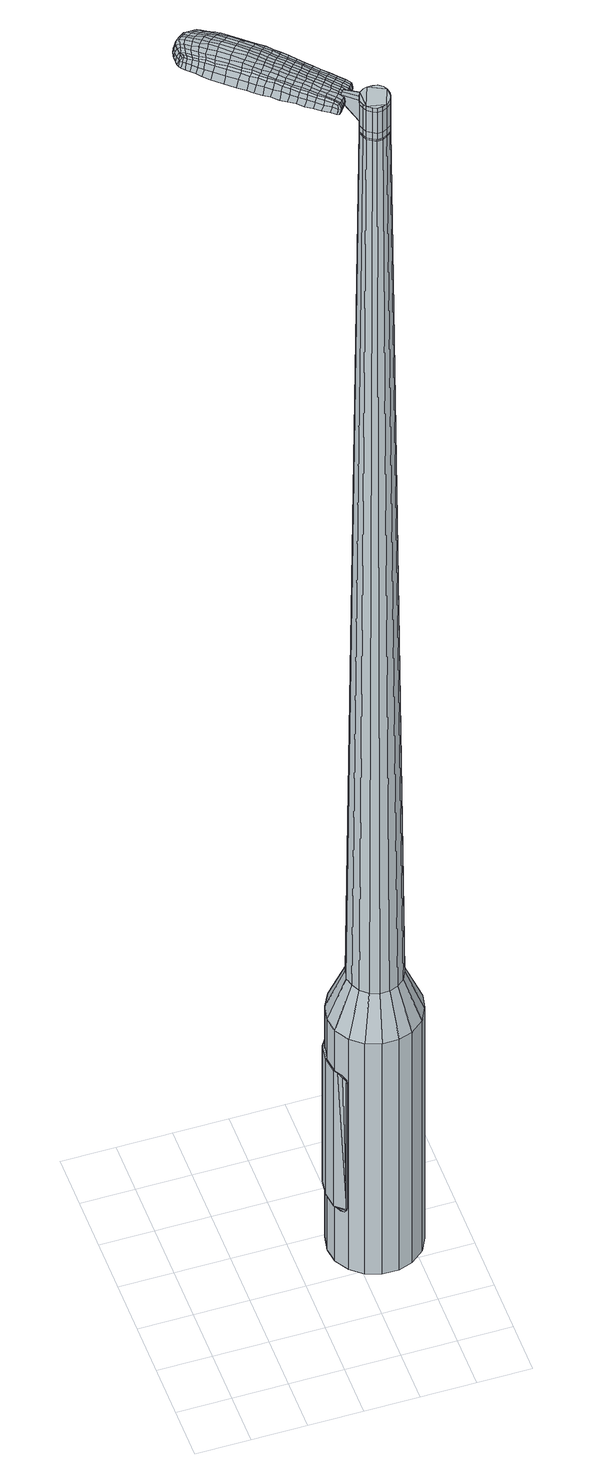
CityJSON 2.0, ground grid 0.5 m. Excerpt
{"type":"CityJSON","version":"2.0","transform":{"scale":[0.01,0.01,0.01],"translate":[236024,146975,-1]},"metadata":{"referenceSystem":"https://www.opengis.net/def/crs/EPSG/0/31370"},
"CityObjects":{
"object1":{"type":"GenericCityObject","attributes":{"cluster":537,"mean_distance_to_centroid":0.198,"new_centroid_x":236025.75,"new_centroid_y":146976.33,"mean_distance_to_camera":6.58,"H1":6.47,"H2":3.42,"Z_final":112.59,"cluster2":-1,"proj_x":236026.97,"proj_y":146974.89,"id_line":53575,"bearing_l":229.83,"distance":1.89,"orientation":"right","G_obj":139.83},"geometry":[{"type":"MultiSurface","lod":"2","boundaries":[[[0,1,2,3]],[[1,4,5,2]],[[4,6,7,5]],[[6,8,9,7]],[[8,10,11,9]],[[10,12,13,11]],[[12,14,15,13]],[[14,16,17,15]],[[16,18,19,17]],[[18,20,21,19]],[[20,22,23,21]],[[22,24,25,23]],[[24,26,27,25]],[[26,28,29,27]],[[28,30,31,29]],[[30,32,33,31]],[[32,34,35,33]],[[34,0,3,35]],[[36,37,38,39]],[[38,40,41,42]],[[41,43,42]],[[42,44,45,46]],[[45,47,46]],[[46,48,49,50]],[[49,51,50]],[[42,46,50,38]],[[50,52,39,38]],[[53,36,39]],[[2,5,7,35]],[[7,9,11,15]],[[11,13,15]],[[15,17,19,23]],[[19,21,23]],[[23,25,27,31]],[[27,29,31]],[[15,23,31,7]],[[31,33,35,7]],[[3,2,35]],[[1,0,54,55]],[[0,34,56,54]],[[34,32,57,56]],[[32,30,58,57]],[[30,28,59,58]],[[28,26,60,59]],[[26,24,61,60]],[[24,22,62,61]],[[22,20,63,62]],[[20,18,64,63]],[[18,16,65,64]],[[16,14,66,65]],[[14,12,67,66]],[[12,10,68,67]],[[10,8,69,68]],[[8,6,70,69]],[[6,4,71,70]],[[4,1,55,71]],[[55,54,72,73]],[[54,56,74,72]],[[56,57,75,74]],[[57,58,76,75]],[[58,59,77,76]],[[59,60,78,77]],[[60,61,79,78]],[[61,62,80,79]],[[62,63,81,80]],[[63,64,82,81]],[[64,65,83,82]],[[65,66,84,83]],[[66,67,85,84]],[[67,68,86,85]],[[68,69,87,86]],[[69,70,88,87]],[[70,71,89,88]],[[71,55,73,89]],[[72,90,91,92]],[[74,93,90,72]],[[75,94,93,74]],[[76,95,94,75]],[[77,96,95,76]],[[78,97,96,77]],[[98,99,97,78]],[[100,101,99,98]],[[81,102,101,100]],[[103,104,102,81]],[[105,106,104,103]],[[107,108,106,105]],[[109,110,108,107]],[[111,112,110,109]],[[113,114,112,111]],[[88,115,114,113]],[[89,116,115,88]],[[92,91,116,89]],[[117,118,119,120]],[[121,117,120,122]],[[123,121,122,124]],[[125,123,124,126]],[[127,125,126,128]],[[129,127,128,130]],[[131,129,130,132]],[[133,131,132,134]],[[135,133,134,136]],[[137,135,136,138]],[[139,137,138,140]],[[141,139,140,142]],[[143,141,142,144]],[[145,143,144,146]],[[147,145,146,148]],[[149,147,148,150]],[[73,72,92]],[[79,98,78]],[[79,80,100,98]],[[80,81,100]],[[82,103,81]],[[82,83,105,103]],[[83,84,107,105]],[[84,85,109,107]],[[85,86,111,109]],[[86,87,113,111]],[[87,88,113]],[[73,92,89]],[[151,91,90]],[[151,116,91]],[[152,114,115]],[[152,153,112,114]],[[153,154,110,112]],[[154,155,108,110]],[[155,156,106,108]],[[156,157,104,106]],[[157,102,104]],[[158,101,102]],[[158,159,99,101]],[[159,97,99]],[[39,52,149,160]],[[151,90,161,150]],[[53,39,160,118]],[[90,93,119,161]],[[36,53,118,117]],[[93,94,120,119]],[[37,36,117,121]],[[94,95,122,120]],[[38,37,121,123]],[[95,96,124,122]],[[40,38,123,125]],[[96,97,126,124]],[[41,40,125,127]],[[97,159,128,126]],[[43,41,127,129]],[[159,158,130,128]],[[42,43,129,131]],[[158,102,132,130]],[[44,42,131,133]],[[102,157,134,132]],[[45,44,133,135]],[[157,156,136,134]],[[47,45,135,137]],[[156,155,138,136]],[[46,47,137,139]],[[155,154,140,138]],[[48,46,139,141]],[[154,153,142,140]],[[49,48,141,143]],[[153,152,144,142]],[[51,49,143,145]],[[152,115,146,144]],[[50,51,145,147]],[[115,116,148,146]],[[52,50,147,149]],[[116,151,150,148]],[[149,150,162,163]],[[150,161,164,162]],[[161,119,165,164]],[[119,118,166,165]],[[118,160,167,166]],[[160,149,163,167]],[[168,169,170,171]],[[172,168,171,173]],[[168,172,174,175]],[[169,168,175,176]],[[177,178,179,180]],[[181,177,180,182]],[[177,181,183,184]],[[178,177,184,185]],[[186,187,188,189]],[[190,186,189,191]],[[186,190,192,193]],[[187,186,193,194]],[[195,196,197,198]],[[199,195,198,200]],[[195,199,201,202]],[[196,195,202,203]],[[204,205,206,207]],[[208,204,207,209]],[[204,208,210,211]],[[205,204,211,212]],[[213,214,215,216]],[[217,213,216,218]],[[213,217,219,220]],[[214,213,220,221]],[[222,223,224,225]],[[214,222,225,215]],[[222,214,221,226]],[[223,222,226,227]],[[228,229,230,231]],[[223,228,231,224]],[[228,223,227,232]],[[229,228,232,233]],[[234,172,173,235]],[[229,234,235,230]],[[234,229,233,236]],[[172,234,236,174]],[[237,238,239,240]],[[241,237,240,242]],[[237,241,243,244]],[[238,237,244,245]],[[246,247,248,249]],[[238,246,249,239]],[[246,238,245,250]],[[247,246,250,251]],[[252,253,254,255]],[[247,252,255,248]],[[252,247,251,256]],[[253,252,256,257]],[[258,259,260,261]],[[253,258,261,254]],[[258,253,257,262]],[[259,258,262,263]],[[264,169,176,265]],[[259,264,265,260]],[[264,259,263,266]],[[169,264,266,170]],[[267,268,269,270]],[[271,267,270,272]],[[267,271,273,274]],[[268,267,274,275]],[[276,277,278,279]],[[268,276,279,269]],[[276,268,275,280]],[[277,276,280,281]],[[282,283,284,285]],[[277,282,285,278]],[[282,277,281,286]],[[283,282,286,287]],[[288,181,182,289]],[[283,288,289,284]],[[288,283,287,290]],[[181,288,290,183]],[[291,292,293,294]],[[295,291,294,296]],[[291,295,297,298]],[[292,291,298,299]],[[300,301,302,303]],[[292,300,303,293]],[[300,292,299,304]],[[301,300,304,305]],[[306,307,308,309]],[[301,306,309,302]],[[306,301,305,310]],[[307,306,310,311]],[[312,313,314,315]],[[307,312,315,308]],[[312,307,311,316]],[[313,312,316,317]],[[318,178,185,319]],[[313,318,319,314]],[[318,313,317,320]],[[178,318,320,179]],[[321,207,206,322]],[[323,321,322,324]],[[321,323,325,326]],[[207,321,326,209]],[[327,323,324,328]],[[329,327,328,330]],[[327,329,331,332]],[[323,327,332,325]],[[333,329,330,334]],[[335,333,334,336]],[[333,335,337,338]],[[329,333,338,331]],[[339,335,336,340]],[[341,339,340,342]],[[339,341,343,344]],[[335,339,344,337]],[[345,341,342,346]],[[196,345,346,197]],[[345,196,203,347]],[[341,345,347,343]],[[348,349,194,193]],[[350,348,193,192]],[[348,350,351,352]],[[349,348,352,353]],[[354,355,353,352]],[[356,354,352,351]],[[354,356,357,358]],[[355,354,358,359]],[[360,361,359,358]],[[362,360,358,357]],[[360,362,363,364]],[[361,360,364,365]],[[366,367,365,364]],[[368,366,364,363]],[[366,368,201,199]],[[367,366,199,200]],[[369,370,371,372]],[[271,369,372,273]],[[369,271,272,373]],[[370,369,373,374]],[[375,190,191,376]],[[370,375,376,371]],[[375,370,374,377]],[[190,375,377,192]],[[378,379,380,381]],[[217,378,381,219]],[[378,217,218,382]],[[379,378,382,383]],[[384,385,386,387]],[[379,384,387,380]],[[384,379,383,388]],[[385,384,388,389]],[[390,187,194,391]],[[385,390,391,386]],[[390,385,389,392]],[[187,390,392,188]],[[393,394,395,396]],[[175,393,396,176]],[[393,175,174,397]],[[394,393,397,398]],[[399,400,401,402]],[[394,399,402,395]],[[399,394,398,403]],[[400,399,403,404]],[[405,198,197,406]],[[400,405,406,401]],[[405,400,404,407]],[[198,405,407,200]],[[408,409,410,411]],[[180,408,411,182]],[[408,180,179,412]],[[409,408,412,413]],[[414,202,201,415]],[[409,414,415,410]],[[414,409,413,416]],[[202,414,416,203]],[[417,418,419,420]],[[295,417,420,297]],[[417,295,296,421]],[[418,417,421,422]],[[423,208,209,424]],[[418,423,424,419]],[[423,418,422,425]],[[208,423,425,210]],[[426,427,428,429]],[[241,426,429,243]],[[426,241,242,430]],[[427,426,430,431]],[[432,433,434,435]],[[427,432,435,428]],[[432,427,431,436]],[[433,432,436,437]],[[438,205,212,439]],[[433,438,439,434]],[[438,433,437,440]],[[205,438,440,206]],[[441,442,431,430]],[[240,441,430,242]],[[441,240,239,443]],[[442,441,443,444]],[[445,446,437,436]],[[442,445,436,431]],[[445,442,444,447]],[[446,445,447,448]],[[449,322,206,440]],[[446,449,440,437]],[[449,446,448,450]],[[322,449,450,324]],[[451,452,453,454]],[[298,451,454,299]],[[451,298,297,420]],[[452,451,420,419]],[[455,326,325,456]],[[452,455,456,453]],[[455,452,419,424]],[[326,455,424,209]],[[457,458,444,443]],[[249,457,443,239]],[[457,249,248,459]],[[458,457,459,460]],[[461,462,448,447]],[[458,461,447,444]],[[461,458,460,463]],[[462,461,463,464]],[[465,328,324,450]],[[462,465,450,448]],[[465,462,464,466]],[[328,465,466,330]],[[467,468,469,470]],[[304,467,470,305]],[[467,304,299,454]],[[468,467,454,453]],[[471,332,331,472]],[[468,471,472,469]],[[471,468,453,456]],[[332,471,456,325]],[[473,474,460,459]],[[255,473,459,248]],[[473,255,254,475]],[[474,473,475,476]],[[477,478,464,463]],[[474,477,463,460]],[[477,474,476,479]],[[478,477,479,480]],[[481,334,330,466]],[[478,481,466,464]],[[481,478,480,482]],[[334,481,482,336]],[[483,484,485,486]],[[310,483,486,311]],[[483,310,305,470]],[[484,483,470,469]],[[487,338,337,488]],[[484,487,488,485]],[[487,484,469,472]],[[338,487,472,331]],[[489,490,476,475]],[[261,489,475,254]],[[489,261,260,491]],[[490,489,491,492]],[[493,494,480,479]],[[490,493,479,476]],[[493,490,492,495]],[[494,493,495,496]],[[497,340,336,482]],[[494,497,482,480]],[[497,494,496,498]],[[340,497,498,342]],[[499,500,501,502]],[[316,499,502,317]],[[499,316,311,486]],[[500,499,486,485]],[[503,344,343,504]],[[500,503,504,501]],[[503,500,485,488]],[[344,503,488,337]],[[505,506,492,491]],[[265,505,491,260]],[[505,265,176,396]],[[506,505,396,395]],[[507,508,496,495]],[[506,507,495,492]],[[507,506,395,402]],[[508,507,402,401]],[[509,346,342,498]],[[508,509,498,496]],[[509,508,401,406]],[[346,509,406,197]],[[510,511,413,412]],[[320,510,412,179]],[[510,320,317,502]],[[511,510,502,501]],[[512,347,203,416]],[[511,512,416,413]],[[512,511,501,504]],[[347,512,504,343]],[[513,514,374,373]],[[270,513,373,272]],[[513,270,269,515]],[[514,513,515,516]],[[517,350,192,377]],[[514,517,377,374]],[[517,514,516,518]],[[350,517,518,351]],[[519,520,521,522]],[[220,519,522,221]],[[519,220,219,381]],[[520,519,381,380]],[[523,524,525,526]],[[520,523,526,521]],[[523,520,380,387]],[[524,523,387,386]],[[527,349,353,528]],[[524,527,528,525]],[[527,524,386,391]],[[349,527,391,194]],[[529,530,516,515]],[[279,529,515,269]],[[529,279,278,531]],[[530,529,531,532]],[[533,356,351,518]],[[530,533,518,516]],[[533,530,532,534]],[[356,533,534,357]],[[535,536,537,538]],[[226,535,538,227]],[[535,226,221,522]],[[536,535,522,521]],[[539,540,541,542]],[[536,539,542,537]],[[539,536,521,526]],[[540,539,526,525]],[[543,355,359,544]],[[540,543,544,541]],[[543,540,525,528]],[[355,543,528,353]],[[545,546,532,531]],[[285,545,531,278]],[[545,285,284,547]],[[546,545,547,548]],[[549,362,357,534]],[[546,549,534,532]],[[549,546,548,550]],[[362,549,550,363]],[[551,552,553,554]],[[232,551,554,233]],[[551,232,227,538]],[[552,551,538,537]],[[555,556,557,558]],[[552,555,558,553]],[[555,552,537,542]],[[556,555,542,541]],[[559,361,365,560]],[[556,559,560,557]],[[559,556,541,544]],[[361,559,544,359]],[[561,562,548,547]],[[289,561,547,284]],[[561,289,182,411]],[[562,561,411,410]],[[563,368,363,550]],[[562,563,550,548]],[[563,562,410,415]],[[368,563,415,201]],[[564,565,398,397]],[[236,564,397,174]],[[564,236,233,554]],[[565,564,554,553]],[[566,567,404,403]],[[565,566,403,398]],[[566,565,553,558]],[[567,566,558,557]],[[568,367,200,407]],[[567,568,407,404]],[[568,567,557,560]],[[367,568,560,365]],[[569,570,571,572]],[[572,571,573,574]],[[575,573,571,576]],[[576,571,570,577]],[[578,579,580,581]],[[581,580,582,583]],[[584,582,580,585]],[[585,580,579,586]],[[587,588,589,590]],[[590,589,591,592]],[[593,591,589,594]],[[594,589,588,595]],[[596,597,598,599]],[[599,598,600,601]],[[602,600,598,603]],[[603,598,597,604]],[[605,606,607,608]],[[608,607,609,610]],[[611,609,607,612]],[[612,607,606,613]],[[614,615,616,617]],[[617,616,618,619]],[[620,618,616,621]],[[621,616,615,622]],[[623,624,625,626]],[[626,625,615,614]],[[622,615,625,627]],[[627,625,624,628]],[[629,630,631,632]],[[632,631,624,623]],[[628,624,631,633]],[[633,631,630,634]],[[574,573,635,636]],[[636,635,630,629]],[[634,630,635,637]],[[637,635,573,575]],[[638,639,640,641]],[[641,640,642,643]],[[644,642,640,645]],[[645,640,639,646]],[[647,648,649,650]],[[650,649,639,638]],[[646,639,649,651]],[[651,649,648,652]],[[653,654,655,656]],[[656,655,648,647]],[[652,648,655,657]],[[657,655,654,658]],[[659,660,661,662]],[[662,661,654,653]],[[658,654,661,663]],[[663,661,660,664]],[[577,570,665,666]],[[666,665,660,659]],[[664,660,665,667]],[[667,665,570,569]],[[668,669,670,671]],[[671,670,672,673]],[[674,672,670,675]],[[675,670,669,676]],[[677,678,679,680]],[[680,679,669,668]],[[676,669,679,681]],[[681,679,678,682]],[[683,684,685,686]],[[686,685,678,677]],[[682,678,685,687]],[[687,685,684,688]],[[583,582,689,690]],[[690,689,684,683]],[[688,684,689,691]],[[691,689,582,584]],[[692,693,694,695]],[[695,694,696,697]],[[698,696,694,699]],[[699,694,693,700]],[[701,702,703,704]],[[704,703,693,692]],[[700,693,703,705]],[[705,703,702,706]],[[707,708,709,710]],[[710,709,702,701]],[[706,702,709,711]],[[711,709,708,712]],[[713,714,715,716]],[[716,715,708,707]],[[712,708,715,717]],[[717,715,714,718]],[[586,579,719,720]],[[720,719,714,713]],[[718,714,719,721]],[[721,719,579,578]],[[605,608,722,723]],[[723,722,724,725]],[[726,724,722,727]],[[727,722,608,610]],[[725,724,728,729]],[[729,728,730,731]],[[732,730,728,733]],[[733,728,724,726]],[[731,730,734,735]],[[735,734,736,737]],[[738,736,734,739]],[[739,734,730,732]],[[737,736,740,741]],[[741,740,742,743]],[[744,742,740,745]],[[745,740,736,738]],[[743,742,746,747]],[[747,746,597,596]],[[604,597,746,748]],[[748,746,742,744]],[[595,749,750,594]],[[594,750,751,593]],[[752,751,750,753]],[[753,750,749,754]],[[754,755,756,753]],[[753,756,757,752]],[[758,757,756,759]],[[759,756,755,760]],[[760,761,762,759]],[[759,762,763,758]],[[764,763,762,765]],[[765,762,761,766]],[[766,767,768,765]],[[765,768,769,764]],[[602,769,768,600]],[[600,768,767,601]],[[770,771,772,773]],[[773,772,672,674]],[[673,672,772,774]],[[774,772,771,775]],[[592,591,776,777]],[[777,776,771,770]],[[775,771,776,778]],[[778,776,591,593]],[[779,780,781,782]],[[782,781,618,620]],[[619,618,781,783]],[[783,781,780,784]],[[785,786,787,788]],[[788,787,780,779]],[[784,780,787,789]],[[789,787,786,790]],[[595,588,791,792]],[[792,791,786,785]],[[790,786,791,793]],[[793,791,588,587]],[[794,795,796,797]],[[797,796,576,577]],[[575,576,796,798]],[[798,796,795,799]],[[800,801,802,803]],[[803,802,795,794]],[[799,795,802,804]],[[804,802,801,805]],[[596,599,806,807]],[[807,806,801,800]],[[805,801,806,808]],[[808,806,599,601]],[[809,810,811,812]],[[812,811,581,583]],[[578,581,811,813]],[[813,811,810,814]],[[602,603,815,816]],[[816,815,810,809]],[[814,810,815,817]],[[817,815,603,604]],[[818,819,820,821]],[[821,820,696,698]],[[696,820,697]],[[697,820,819,822]],[[610,609,823,824]],[[824,823,819,818]],[[822,819,823,825]],[[825,823,609,611]],[[826,827,828,829]],[[829,828,642,644]],[[643,642,828,830]],[[830,828,827,831]],[[832,833,834,835]],[[835,834,827,826]],[[831,827,834,836]],[[836,834,833,837]],[[613,606,838,839]],[[839,838,833,832]],[[837,833,838,840]],[[840,838,606,605]],[[831,841,830]],[[830,841,641,643]],[[638,641,841,842]],[[842,841,843]],[[837,844,845,836]],[[836,845,841,831]],[[843,841,845,846]],[[846,845,844,847]],[[605,723,848,840]],[[840,848,844,837]],[[847,844,848,849]],[[849,848,723,725]],[[850,851,852,853]],[[853,852,699,700]],[[698,699,852,821]],[[821,852,851,818]],[[726,727,854,855]],[[855,854,851,850]],[[818,851,854,824]],[[824,854,727,610]],[[843,856,842]],[[842,856,650,638]],[[647,650,856,857]],[[857,856,858]],[[847,859,860,846]],[[846,860,856,843]],[[858,856,860,861]],[[861,860,859,862]],[[725,729,863,849]],[[849,863,859,847]],[[862,859,863,864]],[[864,863,729,731]],[[865,866,867,868]],[[868,867,705,706]],[[700,705,867,853]],[[853,867,866,850]],[[732,733,869,870]],[[870,869,866,865]],[[850,866,869,855]],[[855,869,733,726]],[[858,871,872,857]],[[857,872,656,647]],[[653,656,872,873]],[[873,872,871,874]],[[862,875,876,861]],[[861,876,871,858]],[[874,871,876,877]],[[877,876,875,878]],[[731,735,879,864]],[[864,879,875,862]],[[878,875,879,880]],[[880,879,735,737]],[[881,882,883,884]],[[884,883,711,712]],[[706,711,883,868]],[[868,883,882,865]],[[738,739,885,886]],[[886,885,882,881]],[[865,882,885,870]],[[870,885,739,732]],[[874,887,888,873]],[[873,888,662,653]],[[659,662,888,889]],[[889,888,887,890]],[[878,891,892,877]],[[877,892,887,874]],[[890,887,892,893]],[[893,892,891,894]],[[737,741,895,880]],[[880,895,891,878]],[[894,891,895,896]],[[896,895,741,743]],[[897,898,899,900]],[[900,899,717,718]],[[712,717,899,884]],[[884,899,898,881]],[[744,745,901,902]],[[902,901,898,897]],[[881,898,901,886]],[[886,901,745,738]],[[890,903,904,889]],[[889,904,666,659]],[[577,666,904,797]],[[797,904,903,794]],[[894,905,906,893]],[[893,906,903,890]],[[794,903,906,803]],[[803,906,905,800]],[[743,747,907,896]],[[896,907,905,894]],[[800,905,907,807]],[[807,907,747,596]],[[814,908,909,813]],[[813,909,721,578]],[[718,721,909,900]],[[900,909,908,897]],[[604,748,910,817]],[[817,910,908,814]],[[897,908,910,902]],[[902,910,748,744]],[[775,911,912,774]],[[774,912,671,673]],[[668,671,912,913]],[[913,912,911,914]],[[593,751,915,778]],[[778,915,911,775]],[[914,911,915,916]],[[916,915,751,752]],[[917,918,919,920]],[[920,919,621,622]],[[620,621,919,782]],[[782,919,918,779]],[[921,922,923,924]],[[924,923,918,917]],[[779,918,923,788]],[[788,923,922,785]],[[754,749,925,926]],[[926,925,922,921]],[[785,922,925,792]],[[792,925,749,595]],[[914,927,928,913]],[[913,928,680,668]],[[677,680,928,929]],[[929,928,927,930]],[[752,757,931,916]],[[916,931,927,914]],[[930,927,931,932]],[[932,931,757,758]],[[933,934,935,936]],[[936,935,627,628]],[[622,627,935,920]],[[920,935,934,917]],[[937,938,939,940]],[[940,939,934,933]],[[917,934,939,924]],[[924,939,938,921]],[[760,755,941,942]],[[942,941,938,937]],[[921,938,941,926]],[[926,941,755,754]],[[930,943,944,929]],[[929,944,686,677]],[[683,686,944,945]],[[945,944,943,946]],[[758,763,947,932]],[[932,947,943,930]],[[946,943,947,948]],[[948,947,763,764]],[[949,950,951,952]],[[952,951,633,634]],[[628,633,951,936]],[[936,951,950,933]],[[953,954,955,956]],[[956,955,950,949]],[[933,950,955,940]],[[940,955,954,937]],[[766,761,957,958]],[[958,957,954,953]],[[937,954,957,942]],[[942,957,761,760]],[[946,959,960,945]],[[945,960,690,683]],[[583,690,960,812]],[[812,960,959,809]],[[764,769,961,948]],[[948,961,959,946]],[[809,959,961,816]],[[816,961,769,602]],[[799,962,963,798]],[[798,963,637,575]],[[634,637,963,952]],[[952,963,962,949]],[[805,964,965,804]],[[804,965,962,799]],[[949,962,965,956]],[[956,965,964,953]],[[601,767,966,808]],[[808,966,964,805]],[[953,964,966,958]],[[958,966,767,766]],[[569,572,171,170]],[[572,574,173,171]],[[584,585,184,183]],[[585,586,185,184]],[[587,590,189,188]],[[590,592,191,189]],[[611,612,211,210]],[[612,613,212,211]],[[614,617,216,215]],[[617,619,218,216]],[[623,626,225,224]],[[626,614,215,225]],[[629,632,231,230]],[[632,623,224,231]],[[574,636,235,173]],[[636,629,230,235]],[[644,645,244,243]],[[645,646,245,244]],[[646,651,250,245]],[[651,652,251,250]],[[652,657,256,251]],[[657,658,257,256]],[[658,663,262,257]],[[663,664,263,262]],[[664,667,266,263]],[[667,569,170,266]],[[674,675,274,273]],[[675,676,275,274]],[[676,681,280,275]],[[681,682,281,280]],[[682,687,286,281]],[[687,688,287,286]],[[688,691,290,287]],[[691,584,183,290]],[[692,695,294,293]],[[695,697,296,294]],[[701,704,303,302]],[[704,692,293,303]],[[707,710,309,308]],[[710,701,302,309]],[[713,716,315,314]],[[716,707,308,315]],[[586,720,319,185]],[[720,713,314,319]],[[770,773,372,371]],[[773,674,273,372]],[[592,777,376,191]],[[777,770,371,376]],[[619,783,382,218]],[[783,784,383,382]],[[784,789,388,383]],[[789,790,389,388]],[[790,793,392,389]],[[793,587,188,392]],[[697,421,296]],[[697,822,422,421]],[[822,825,425,422]],[[825,611,210,425]],[[826,829,429,428]],[[829,644,243,429]],[[832,835,435,434]],[[835,826,428,435]],[[613,839,439,212]],[[839,832,434,439]],[[967,968,969,970]],[[971,972,970,969]],[[973,974,975,976]],[[977,978,979,980]],[[968,981,982,969]],[[983,971,969,982]],[[984,973,976,985]],[[986,987,978,977]],[[981,988,989,982]],[[989,990,983,982]],[[991,984,985,992]],[[993,987,986,994]],[[988,995,996,989]],[[996,997,990,989]],[[998,991,992,999]],[[1000,993,994,1001]],[[1002,1003,1004,1005]],[[1006,1007,1003,1002]],[[1006,1008,1009,1007]],[[1008,1010,1011,1009]],[[1012,1013,1014,1015]],[[1016,1017,1013,1012]],[[1018,1019,1017,1016]],[[1020,1021,1019,1018]],[[1015,1004,1003,1012]],[[1012,1003,1007,1016]],[[1007,1009,1018,1016]],[[1009,1011,1020,1018]],[[976,975,972,971]],[[985,976,971,983]],[[990,992,985,983]],[[997,999,992,990]],[[977,980,974,973]],[[986,977,973,984]],[[994,986,984,991]],[[1001,994,991,998]],[[978,1002,1005,979]],[[987,1006,1002,978]],[[1008,1006,987,993]],[[1010,1008,993,1000]],[[1022,1023,1024,1025]],[[1024,1026,1027,1028]],[[1024,1028,1029,1030]],[[1024,1030,1025]],[[1031,1022,1025,1032]],[[1033,1032,1025,1034]],[[1035,1034,1025]],[[1036,1024,1023,1037]],[[1038,1036,1037,1039]],[[1040,1038,1039,1041]],[[1042,1040,1041,1043]],[[1044,1042,1043,1045]],[[1045,1046,1047,1048]],[[1045,1048,1049,1050]],[[1045,1050,1051,1052]],[[1051,1053,1054,1055]],[[1051,1055,1056,1057]],[[1051,1057,1052]],[[1045,1052,1044]],[[1058,1059,1023,1022]],[[1060,1061,1026,1024]],[[1062,1063,1035,1025]],[[1059,1064,1037,1023]],[[1065,1060,1024,1036]],[[1064,1066,1039,1037]],[[1067,1065,1036,1038]],[[1066,1068,1041,1039]],[[1069,1067,1038,1040]],[[1068,1070,1043,1041]],[[1071,1069,1040,1042]],[[1070,1072,1045,1043]],[[1073,1071,1042,1044]],[[1072,1074,1046,1045]],[[1075,1076,1053,1051]],[[1077,1073,1044,1052]],[[1047,1046,1074,1078]],[[1048,1047,1078,1079]],[[1049,1048,1079,1080]],[[1050,1049,1080,1081]],[[1051,1050,1081,1075]],[[1082,1058,1022,1031]],[[1083,1082,1031,1032]],[[1084,1083,1032,1033]],[[1085,1084,1033,1034]],[[1063,1085,1034,1035]],[[1027,1026,1061,1086]],[[1054,1053,1076,1087]],[[1028,1027,1086,1088]],[[1029,1028,1088,1089]],[[1030,1029,1089,1090]],[[1025,1030,1090,1062]],[[1055,1054,1087,1091]],[[1056,1055,1091,1092]],[[1057,1056,1092,1093]],[[1052,1057,1093,1077]]]}]}
},
"vertices":[
[140,161,384],[151,170,384],[151,170,96],[140,161,96],[165,175,384],[165,175,96],[180,175,384],[180,175,96],[194,170,384],[194,170,96],[205,160,384],[205,160,96],[212,148,384],[212,148,96],[215,133,384],[215,133,96],[212,119,384],[212,119,96],[205,106,384],[205,106,96],[193,96,384],[193,96,96],[180,92,384],[180,92,96],[165,92,384],[165,92,96],[151,97,384],[151,97,96],[140,106,384],[140,106,96],[132,119,384],[132,119,96],[130,133,384],[130,133,96],[133,148,384],[133,148,96],[159,133,1524],[160,129,1524],[162,125,1524],[162,142,1524],[166,122,1524],[170,120,1524],[179,122,1524],[175,120,1524],[183,125,1524],[185,129,1524],[185,138,1524],[186,133,1524],[183,142,1524],[179,145,1524],[170,146,1524],[175,146,1524],[166,145,1524],[160,138,1524],[153,149,429],[160,155,429],[149,142,429],[147,133,429],[149,125,429],[153,117,429],[160,111,429],[168,108,429],[177,108,429],[185,111,429],[192,117,429],[196,125,429],[197,133,429],[196,142,429],[192,149,429],[185,155,429],[177,158,429],[168,158,429],[162,142,1483],[166,145,1483],[160,138,1483],[159,133,1483],[160,129,1483],[162,125,1483],[166,122,1483],[170,120,1483],[175,120,1483],[179,122,1483],[183,125,1483],[185,129,1483],[186,133,1483],[185,138,1483],[183,142,1483],[179,145,1483],[175,146,1483],[170,146,1483],[162,142,1485],[166,144,1485],[166,144,1483],[160,138,1485],[159,133,1485],[160,129,1485],[162,125,1485],[166,122,1485],[170,121,1483],[170,121,1485],[175,121,1483],[175,121,1485],[179,122,1485],[182,125,1483],[182,125,1485],[184,129,1483],[184,129,1485],[185,133,1483],[185,133,1485],[184,138,1483],[184,138,1485],[182,141,1483],[182,141,1485],[179,144,1483],[179,144,1485],[175,146,1485],[170,146,1485],[159,133,1519],[160,138,1519],[160,138,1493],[159,133,1493],[160,129,1519],[160,129,1493],[162,125,1519],[162,125,1493],[166,122,1519],[166,122,1493],[170,120,1519],[170,120,1493],[175,120,1519],[175,120,1493],[179,122,1519],[179,122,1493],[183,125,1519],[183,125,1493],[185,129,1519],[185,129,1493],[186,133,1519],[186,133,1493],[185,138,1519],[185,138,1493],[183,142,1519],[183,142,1493],[179,145,1519],[179,145,1493],[175,146,1519],[175,146,1493],[170,146,1519],[170,146,1493],[166,145,1519],[166,145,1493],[166,145,1485],[179,145,1485],[183,142,1485],[185,138,1485],[186,133,1485],[185,129,1485],[183,125,1485],[175,120,1485],[170,120,1485],[162,142,1519],[162,142,1493],[150,156,1513],[150,156,1518],[148,154,1513],[146,151,1513],[146,151,1518],[148,154,1518],[104,217,1519],[109,212,1518],[109,214,1509],[104,219,1510],[97,222,1519],[97,224,1510],[97,221,1526],[104,215,1525],[109,210,1525],[79,187,1519],[84,183,1518],[86,184,1525],[80,188,1525],[72,193,1519],[74,193,1526],[70,192,1510],[77,187,1510],[82,183,1509],[34,248,1519],[36,251,1519],[36,251,1513],[33,249,1513],[32,244,1519],[31,245,1513],[33,243,1524],[35,247,1524],[38,250,1524],[91,200,1530],[96,196,1529],[98,198,1529],[93,203,1530],[84,206,1531],[86,209,1531],[81,203,1530],[88,197,1530],[94,193,1529],[152,148,1512],[154,150,1512],[153,151,1517],[152,149,1517],[150,146,1512],[150,147,1517],[150,147,1506],[152,149,1506],[154,151,1506],[58,254,1519],[60,252,1519],[61,254,1512],[58,255,1512],[55,255,1518],[56,256,1512],[55,254,1522],[57,253,1523],[60,251,1524],[64,249,1519],[69,246,1519],[69,248,1512],[64,251,1512],[64,248,1524],[69,245,1525],[74,242,1519],[80,238,1519],[80,239,1511],[74,244,1511],[73,241,1526],[79,236,1526],[89,230,1519],[89,232,1510],[88,228,1526],[157,166,1513],[152,171,1513],[152,170,1518],[157,165,1517],[161,162,1512],[160,162,1516],[161,163,1506],[157,167,1507],[152,173,1507],[146,176,1514],[141,182,1515],[141,180,1520],[146,175,1519],[146,178,1507],[141,183,1507],[136,187,1515],[130,192,1516],[130,190,1522],[135,185,1521],[136,188,1508],[130,194,1508],[125,197,1517],[120,202,1517],[119,200,1524],[125,195,1523],[125,199,1508],[120,204,1509],[114,207,1518],[114,205,1524],[114,209,1509],[34,227,1519],[36,225,1519],[37,225,1524],[35,228,1523],[32,229,1518],[34,229,1522],[31,229,1512],[32,227,1512],[35,224,1512],[40,221,1519],[44,217,1519],[45,218,1525],[41,222,1524],[38,221,1512],[42,217,1512],[48,213,1519],[54,208,1519],[56,208,1526],[49,214,1526],[46,213,1511],[52,207,1511],[63,200,1519],[64,201,1526],[61,200,1510],[138,143,1513],[132,147,1513],[130,147,1507],[136,143,1507],[142,140,1512],[141,140,1506],[142,141,1516],[139,143,1517],[133,148,1518],[126,152,1514],[120,156,1515],[118,156,1507],[124,152,1507],[127,152,1519],[121,157,1520],[114,161,1515],[108,165,1516],[106,165,1508],[112,161,1508],[115,161,1521],[109,166,1522],[102,170,1517],[96,174,1517],[94,174,1509],[100,169,1508],[103,170,1523],[98,175,1524],[90,179,1518],[88,178,1509],[92,179,1524],[147,153,1519],[149,155,1519],[142,158,1520],[143,160,1520],[140,155,1520],[146,151,1519],[136,162,1522],[138,164,1522],[130,167,1523],[132,169,1523],[128,165,1523],[134,160,1521],[125,172,1524],[126,174,1524],[119,177,1525],[121,179,1525],[117,174,1525],[123,169,1524],[113,181,1526],[115,184,1526],[108,186,1527],[110,189,1527],[105,184,1527],[111,179,1526],[102,191,1528],[104,193,1528],[100,188,1528],[37,245,1527],[40,248,1527],[36,241,1526],[39,239,1527],[41,242,1528],[43,245,1528],[46,238,1529],[48,241,1529],[44,234,1528],[49,230,1530],[51,233,1530],[54,236,1530],[57,229,1531],[59,231,1531],[55,225,1530],[62,219,1531],[64,223,1531],[66,226,1531],[74,214,1531],[76,217,1531],[71,211,1531],[32,231,1518],[31,234,1519],[30,234,1513],[30,231,1513],[33,231,1523],[33,234,1523],[31,239,1519],[30,239,1513],[33,238,1524],[53,256,1518],[50,256,1518],[51,254,1523],[54,254,1523],[53,257,1513],[50,257,1513],[47,255,1519],[43,255,1519],[44,254,1524],[48,254,1523],[46,256,1513],[42,255,1513],[39,253,1519],[41,252,1524],[39,254,1513],[103,214,1528],[101,212,1528],[107,207,1528],[108,209,1527],[96,219,1528],[95,218,1529],[99,210,1529],[97,208,1530],[103,203,1529],[105,205,1528],[93,216,1529],[90,214,1530],[95,205,1530],[100,201,1529],[88,211,1531],[82,189,1528],[83,191,1529],[76,196,1529],[75,194,1528],[87,185,1527],[89,186,1528],[85,194,1529],[78,200,1530],[91,189,1528],[145,139,1512],[146,141,1512],[145,142,1517],[144,141,1517],[143,139,1506],[145,141,1506],[148,143,1512],[147,144,1517],[147,144,1506],[162,160,1512],[161,158,1512],[161,160,1506],[162,161,1506],[161,160,1517],[160,159,1517],[159,157,1512],[158,155,1512],[157,155,1506],[159,158,1506],[158,157,1517],[157,155,1517],[156,153,1512],[155,153,1506],[155,153,1517],[157,164,1519],[156,162,1519],[151,169,1520],[150,167,1520],[154,161,1519],[152,159,1519],[149,166,1520],[147,164,1520],[151,157,1519],[145,162,1520],[140,144,1519],[141,145,1519],[135,150,1520],[134,149,1520],[143,148,1519],[137,153,1520],[146,174,1521],[145,172,1521],[140,179,1522],[139,177,1522],[143,171,1521],[141,169,1521],[137,176,1522],[136,173,1523],[140,166,1522],[134,171,1523],[128,153,1521],[129,155,1521],[124,159,1522],[122,158,1522],[132,157,1521],[126,162,1522],[135,184,1523],[134,182,1523],[129,189,1524],[128,187,1524],[132,181,1523],[130,178,1524],[126,186,1525],[125,183,1525],[128,176,1524],[123,181,1525],[116,162,1523],[118,164,1523],[112,168,1524],[110,167,1524],[120,167,1524],[114,171,1525],[124,194,1525],[123,192,1525],[119,199,1526],[117,197,1526],[121,190,1526],[119,188,1526],[116,195,1527],[114,193,1527],[117,186,1526],[112,191,1527],[105,171,1525],[106,173,1525],[100,177,1526],[99,176,1526],[108,176,1526],[103,180,1527],[113,204,1527],[112,202,1527],[110,200,1527],[108,198,1528],[106,196,1528],[93,180,1527],[94,182,1527],[97,185,1528],[35,229,1525],[34,232,1525],[37,227,1526],[37,230,1526],[35,237,1526],[38,234,1527],[55,253,1525],[53,253,1525],[56,251,1526],[58,251,1525],[50,253,1525],[46,252,1526],[49,249,1527],[53,250,1526],[43,250,1526],[46,247,1527],[41,223,1526],[41,226,1527],[45,219,1527],[46,221,1528],[42,230,1528],[47,225,1529],[62,248,1526],[60,247,1527],[65,243,1528],[67,244,1527],[57,247,1527],[54,245,1528],[59,241,1529],[63,242,1528],[51,243,1528],[57,239,1530],[50,215,1528],[51,217,1529],[56,209,1528],[57,212,1529],[52,221,1529],[59,215,1530],[72,240,1528],[70,239,1528],[77,234,1529],[78,235,1528],[68,238,1529],[65,236,1530],[72,230,1530],[74,232,1530],[62,234,1530],[69,228,1531],[65,202,1529],[67,204,1529],[69,207,1530],[87,227,1528],[86,226,1529],[83,224,1530],[81,222,1530],[79,220,1531],[108,212,1509],[108,210,1518],[102,215,1518],[102,217,1509],[96,221,1519],[96,223,1510],[96,219,1525],[102,213,1525],[107,209,1525],[87,185,1525],[86,185,1518],[80,189,1518],[82,189,1525],[73,194,1519],[75,195,1525],[71,194,1510],[78,189,1509],[84,184,1509],[37,250,1513],[38,249,1519],[36,247,1519],[35,247,1513],[34,244,1519],[33,244,1513],[35,243,1524],[37,246,1524],[39,248,1524],[98,198,1528],[96,196,1528],[90,201,1529],[92,203,1529],[83,206,1529],[86,209,1529],[81,204,1529],[88,198,1529],[94,193,1528],[152,152,1516],[152,152,1512],[151,150,1512],[150,151,1516],[149,148,1512],[148,148,1516],[148,148,1506],[150,150,1506],[152,153,1506],[60,252,1512],[59,250,1519],[57,252,1518],[57,254,1512],[55,253,1518],[55,254,1512],[55,252,1522],[56,251,1523],[59,249,1523],[68,246,1512],[68,244,1519],[63,248,1519],[63,249,1512],[63,246,1524],[67,243,1525],[79,238,1511],[79,236,1519],[73,241,1519],[73,243,1511],[72,239,1525],[78,234,1526],[87,229,1519],[87,231,1510],[87,227,1526],[150,168,1518],[150,170,1513],[156,165,1513],[156,163,1517],[159,161,1512],[158,161,1515],[159,162,1506],[156,166,1506],[150,171,1507],[139,179,1520],[140,180,1514],[145,175,1514],[145,174,1519],[145,177,1507],[140,182,1507],[129,189,1522],[129,190,1516],[134,185,1515],[134,184,1521],[134,187,1508],[129,192,1508],[118,199,1523],[118,201,1517],[123,196,1516],[123,194,1522],[124,197,1508],[118,203,1508],[113,206,1517],[113,204,1524],[113,208,1509],[39,227,1523],[38,226,1519],[36,228,1518],[37,229,1523],[34,230,1518],[35,230,1522],[33,229,1512],[34,228,1512],[36,225,1512],[46,219,1525],[45,218,1519],[41,222,1519],[42,223,1524],[39,222,1512],[43,218,1512],[57,210,1526],[55,209,1519],[49,214,1519],[51,215,1525],[48,214,1511],[53,209,1511],[64,202,1519],[66,202,1526],[62,201,1510],[131,149,1507],[133,149,1513],[139,145,1513],[137,144,1506],[143,142,1512],[142,141,1506],[143,143,1515],[140,145,1517],[134,149,1518],[119,158,1507],[121,158,1514],[127,153,1514],[125,153,1507],[128,154,1519],[122,158,1520],[107,167,1508],[109,167,1516],[115,162,1515],[113,162,1508],[116,163,1521],[110,167,1522],[95,175,1508],[97,176,1517],[103,171,1516],[101,171,1508],[104,172,1522],[99,176,1523],[91,180,1517],[89,180,1509],[93,181,1524],[147,153,1518],[148,155,1518],[141,158,1519],[143,160,1519],[139,156,1519],[145,151,1518],[136,163,1520],[137,165,1520],[130,168,1521],[132,170,1521],[128,165,1521],[134,161,1520],[124,172,1523],[126,174,1523],[119,177,1524],[120,179,1524],[116,175,1524],[122,170,1523],[113,182,1525],[115,184,1525],[107,187,1526],[109,189,1526],[105,184,1526],[111,179,1525],[102,191,1527],[104,194,1527],[99,189,1527],[41,247,1526],[39,244,1526],[37,241,1525],[40,239,1526],[42,242,1526],[44,244,1526],[49,240,1528],[46,238,1528],[45,234,1527],[50,230,1528],[52,233,1529],[54,236,1529],[60,231,1530],[57,229,1530],[55,225,1529],[62,220,1530],[64,223,1530],[66,225,1530],[76,217,1530],[74,215,1530],[72,212,1530],[32,234,1513],[33,234,1518],[34,231,1518],[32,231,1512],[35,231,1523],[35,234,1523],[33,239,1519],[32,239,1513],[35,238,1523],[51,252,1523],[51,254,1518],[53,253,1518],[53,252,1523],[53,255,1512],[51,255,1512],[45,252,1523],[44,253,1519],[47,253,1519],[48,252,1523],[47,254,1513],[43,253,1513],[41,251,1519],[42,250,1524],[40,252,1513],[106,207,1527],[101,212,1527],[102,213,1527],[107,208,1526],[95,218,1527],[94,218,1528],[102,203,1528],[97,208,1528],[99,210,1528],[104,205,1527],[92,216,1528],[90,214,1529],[95,205,1529],[100,201,1528],[88,211,1529],[76,197,1528],[83,191,1527],[82,190,1527],[76,196,1527],[88,186,1526],[89,187,1527],[86,195,1528],[79,200,1528],[91,190,1527],[144,143,1516],[144,142,1512],[144,141,1512],[143,142,1516],[143,142,1506],[146,145,1512],[146,146,1516],[145,145,1506],[159,161,1506],[159,160,1512],[160,160,1512],[160,161,1506],[159,160,1516],[158,160,1516],[156,157,1506],[156,156,1512],[158,158,1512],[157,159,1506],[157,158,1516],[155,156,1516],[154,154,1512],[154,155,1506],[153,154,1516],[155,163,1518],[150,168,1519],[149,168,1519],[152,159,1518],[153,161,1518],[148,166,1519],[146,164,1519],[150,157,1518],[145,162,1519],[135,151,1519],[141,146,1518],[140,145,1518],[134,150,1519],[143,149,1518],[137,153,1519],[144,173,1520],[139,178,1521],[138,178,1521],[141,169,1520],[142,171,1520],[137,176,1521],[135,174,1521],[139,167,1520],[133,172,1521],[123,160,1521],[129,155,1520],[128,154,1520],[123,159,1521],[131,158,1520],[125,162,1521],[133,183,1522],[134,183,1522],[128,188,1523],[127,188,1523],[130,179,1522],[131,181,1522],[126,186,1523],[124,184,1524],[128,177,1523],[122,181,1524],[112,169,1523],[117,164,1522],[117,163,1522],[111,168,1523],[120,167,1522],[114,172,1523],[122,192,1524],[123,193,1524],[117,198,1525],[117,197,1525],[118,188,1525],[120,191,1524],[115,195,1525],[113,193,1526],[117,186,1525],[111,191,1526],[100,178,1525],[106,174,1524],[105,172,1524],[99,177,1525],[108,176,1524],[102,181,1525],[111,202,1526],[112,203,1526],[107,198,1527],[110,200,1526],[106,196,1527],[94,183,1526],[94,181,1526],[97,186,1526],[36,232,1524],[36,230,1524],[39,228,1525],[38,230,1525],[36,237,1525],[39,234,1525],[56,249,1525],[53,251,1524],[55,251,1524],[58,249,1525],[49,248,1526],[46,250,1525],[50,251,1524],[53,249,1525],[43,249,1525],[46,247,1526],[42,226,1526],[42,224,1526],[47,220,1526],[47,222,1527],[43,230,1526],[48,226,1527],[65,242,1527],[60,246,1526],[62,246,1526],[67,243,1526],[59,240,1528],[54,244,1527],[57,246,1526],[62,241,1527],[51,243,1527],[57,238,1528],[52,218,1527],[51,216,1527],[57,210,1527],[58,212,1528],[53,221,1528],[60,216,1529],[76,233,1528],[70,239,1527],[71,239,1527],[78,234,1527],[71,230,1529],[65,236,1529],[67,237,1528],[74,232,1528],[62,234,1529],[69,228,1530],[67,205,1528],[66,203,1528],[69,208,1529],[85,226,1528],[86,226,1528],[81,222,1529],[83,224,1529],[78,220,1530],[160,162,1508],[155,157,1508],[131,179,1509],[136,185,1509],[115,193,1510],[121,200,1510],[85,219,1512],[91,226,1512],[105,215,1511],[99,207,1511],[72,231,1513],[61,239,1514],[67,246,1514],[78,238,1513],[151,152,1508],[126,173,1509],[110,186,1510],[79,212,1512],[93,200,1511],[66,224,1513],[55,232,1514],[147,146,1508],[121,167,1509],[104,180,1510],[73,205,1512],[87,193,1511],[50,226,1514],[60,217,1513],[142,141,1508],[116,160,1509],[99,173,1510],[67,198,1512],[81,186,1511],[44,219,1514],[54,209,1513],[51,247,1514],[46,249,1514],[51,255,1514],[56,254,1514],[45,241,1514],[42,244,1514],[40,235,1514],[37,239,1514],[34,228,1514],[32,233,1514],[41,250,1515],[36,250,1515],[37,251,1515],[44,254,1515],[38,247,1515],[36,249,1515],[35,244,1515],[35,248,1515],[32,240,1515],[34,247,1515],[133,116,334],[131,119,334],[131,119,165],[138,107,171],[133,116,165],[135,112,165],[136,110,166],[137,108,167],[138,107,169],[135,112,334],[136,110,333],[137,108,332],[138,107,331],[138,107,328],[129,134,165],[129,134,334],[131,149,165],[131,149,334],[139,161,165],[139,161,334],[151,171,165],[151,171,334],[164,176,165],[164,176,334],[169,177,334],[172,177,334],[175,177,333],[177,177,332],[179,177,331],[179,177,328],[169,177,165],[179,177,171],[179,177,169],[177,177,167],[175,177,166],[172,177,165],[135,117,334],[133,120,334],[133,120,165],[135,117,165],[140,108,171],[140,108,328],[131,134,334],[131,134,165],[134,148,334],[134,148,165],[141,160,334],[141,160,165],[152,169,334],[152,169,165],[165,174,334],[165,174,165],[169,174,334],[179,174,328],[179,174,171],[169,174,165],[172,174,334],[175,174,333],[177,174,332],[179,174,331],[137,114,334],[139,111,333],[140,110,332],[140,109,331],[137,114,165],[179,174,169],[139,111,166],[140,110,167],[140,109,169],[177,174,167],[175,174,166],[172,174,165]
]}
